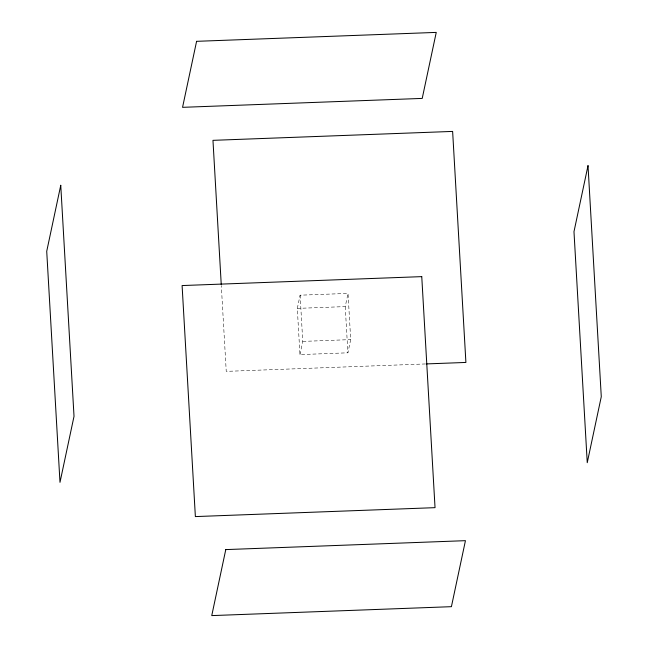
<?xml version="1.0" encoding="UTF-8"?>
<svg xmlns="http://www.w3.org/2000/svg" width="648" height="648" viewBox="0 0 648 648"><rect width="100%" height="100%" fill="white"/><g stroke="black" fill="none" stroke-linecap="round" stroke-linejoin="round"><path stroke-width="0.49" stroke-dasharray="3.24 2.43" d="M297.302 308.391L300.113 295.188L348.041 293.406L350.698 339.609L347.887 352.812L299.959 354.594L297.302 308.391L345.238 306.601L348.041 293.406M299.959 354.594L302.762 341.399L300.113 295.188M302.762 341.399L350.698 339.609M425.453 363.949L226.241 371.369L221.308 285.614M345.238 306.601L347.887 352.812"/><path stroke-width="0.97" d="M426.465 363.909L465.904 362.443L452.628 131.414L212.965 140.341L221.251 284.61M60.75 185.304L46.721 251.311L59.989 482.339L74.018 416.332L60.75 185.304M196.587 41.326L182.558 107.333L422.221 98.407L436.25 32.4L196.587 41.326M225.779 549.593L211.75 615.6L451.413 606.674L465.442 540.667L225.779 549.593M588.011 165.661L573.982 231.668L587.25 462.696L601.279 396.689L588.011 165.661M421.759 276.631L182.096 285.557L195.372 516.586L435.035 507.659L421.759 276.631"/></g></svg>
